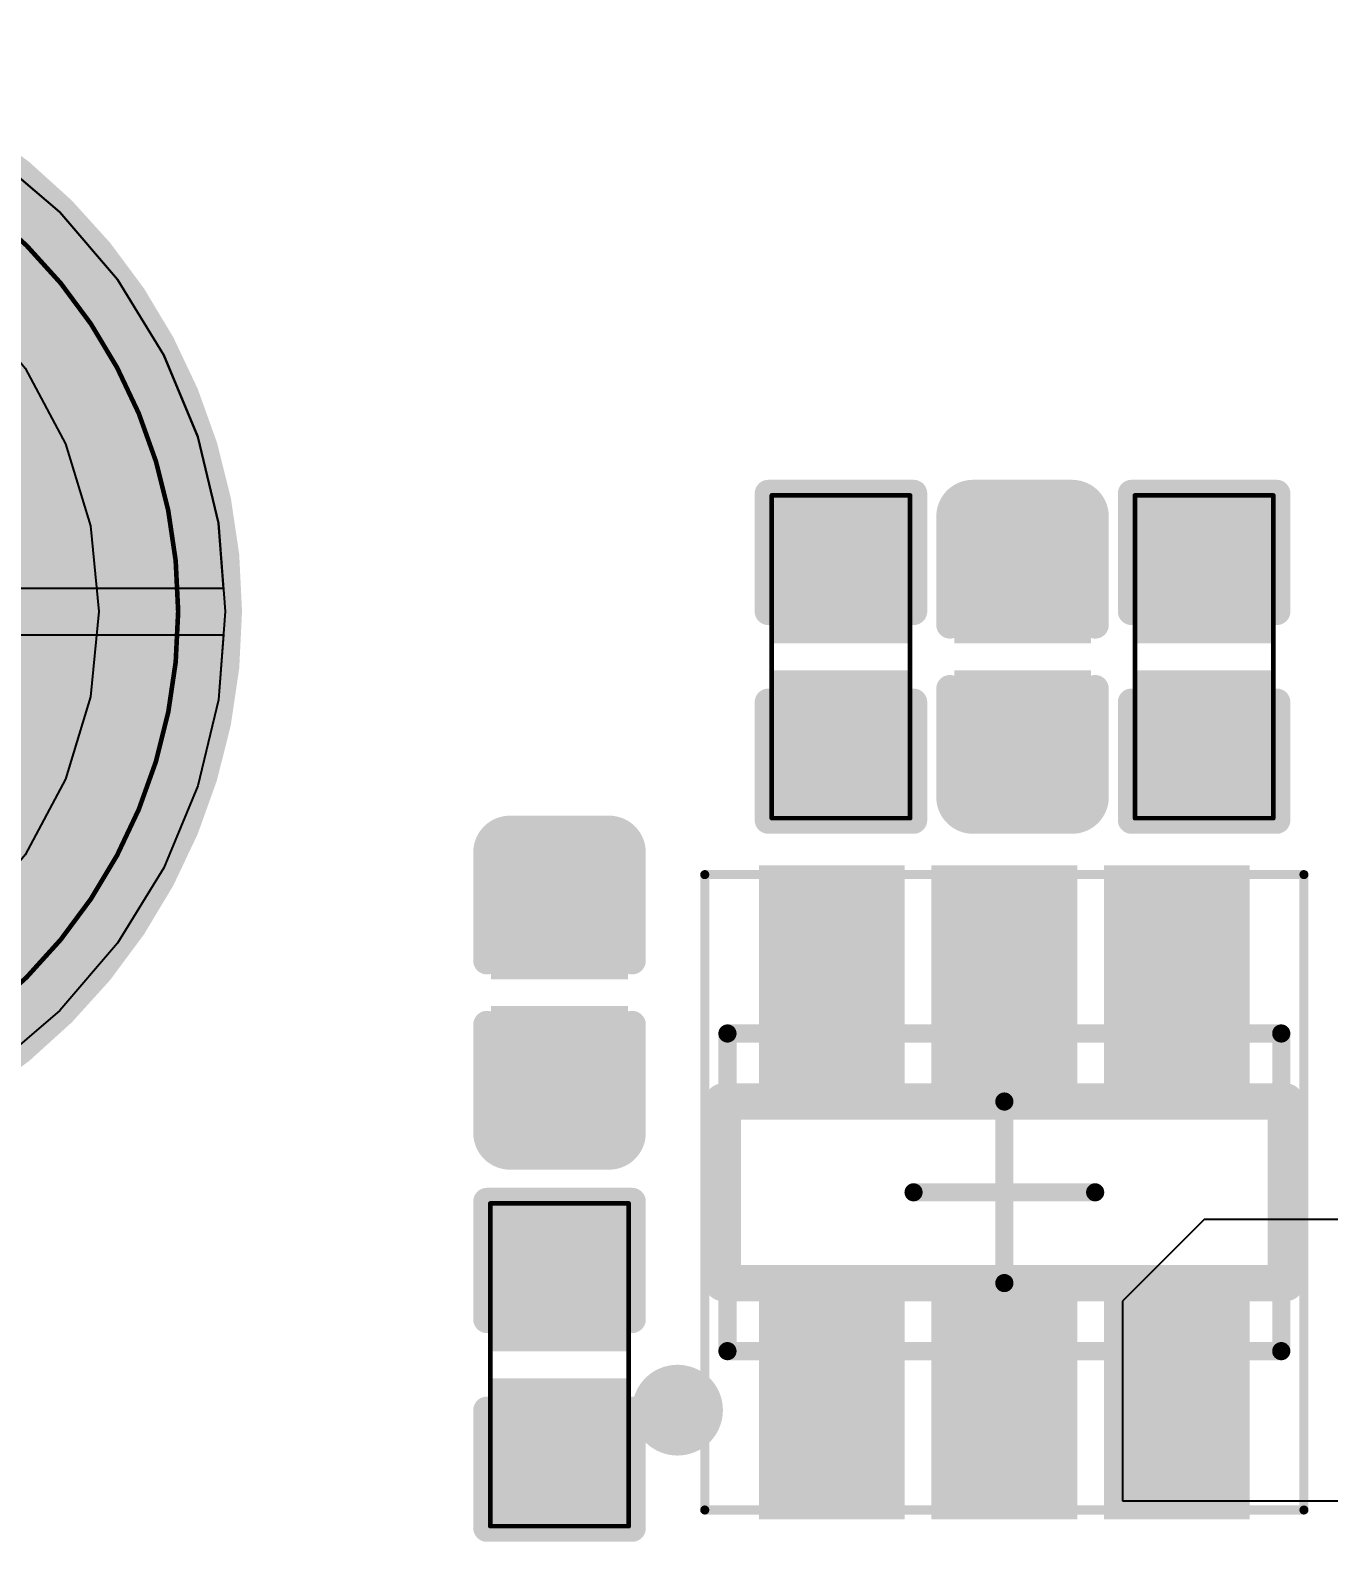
# Model space of a CAD drawing. Header units: millimetres. Extents: x 19.13 to 23.12, y 5.07 to 8.34.
# Drawn here: x 21.8253 to 22.1069, y 6.882 to 7.2098 of the extents above; entities that cross this region are included whole.
import ezdxf

# ---------------------------------------------------------------- set-up
doc = ezdxf.new("R2010")
doc.units = ezdxf.units.MM
doc.header["$MEASUREMENT"] = 0
for name, color, linetype in [('BottomLayer', 5, 'Continuous'), ('BottomSolder', 6, 'Continuous'), ('Mechanical13', 56, 'Continuous'), ('Mechanical15', 56, 'Continuous'), ('Mechanical16', 56, 'Continuous'), ('Mechanical32', 56, 'Continuous'), ('Mechanical5', 56, 'Continuous'), ('Mechanical6', 56, 'Continuous'), ('Mechanical8', 56, 'Continuous'), ('MidLayer1', 16, 'Continuous'), ('MidLayer2', 76, 'Continuous'), ('MidLayer3', 90, 'Continuous'), ('MidLayer4', 156, 'Continuous'), ('TopLayer', 1, 'Continuous'), ('TopOverlay', 2, 'Continuous'), ('TopPaste', 8, 'Continuous'), ('TopSolder', 216, 'Continuous')]:
    doc.layers.add(name, color=color, linetype=linetype)

# ---------------------------------------------------------------- blocks, each defined once
blk = doc.blocks.new('MEC_STANDOFF_PTH_620C380P_M3_BNM_14')
at = {"layer": 'BottomLayer', "const_width": 0.12205}
blk.add_lwpolyline([(-0.06102, 0, 1), (0.06102, 0, 1)], format="xyb", close=True, dxfattribs=at)
at = {"layer": 'BottomSolder', "const_width": 0.12605}
blk.add_lwpolyline([(-0.06302, 0, 1), (0.06302, 0, 1)], format="xyb", close=True, dxfattribs=at)
at = {"layer": 'Mechanical15'}
for points, const_width in [([(0.1122, 0, 1), (-0.1122, 0, 1)], 0.001), ([(-0.11245, 0, 1), (-0.11195, 0, 1)], 0.0005), ([(0.11195, 0, 1), (0.11245, 0, 1)], 0.0005)]:
    blk.add_lwpolyline(points, format="xyb", close=True, dxfattribs=dict(at, const_width=const_width))
at = {"layer": 'Mechanical5'}
for p, q in [((-0.01915, 0.12092), (0, 0.12242)), ((0, 0.12242), (0.01915, 0.12092)), ((-0.03783, 0.11643), (-0.01915, 0.12092)), ((0.01915, 0.12092), (0.03783, 0.11643)), ((-0.05558, 0.10908), (-0.03783, 0.11643)), ((0.03783, 0.11643), (0.05558, 0.10908)), ((-0.06104, 0.10573), (-0.05558, 0.10908)), ((0.05558, 0.10908), (0.07196, 0.09904)), ((-0.07196, 0.09904), (-0.06104, 0.10573)), ((-0.06104, 0.10573), (-0.06104, 0.10573)), ((-0.08657, 0.08657), (-0.07196, 0.09904)), ((0.07196, 0.09904), (0.08657, 0.08657)), ((-0.09904, 0.07196), (-0.08657, 0.08657)), ((0.08657, 0.08657), (0.09904, 0.07196)), ((-0.10908, 0.05558), (-0.09904, 0.07196)), ((0.09904, 0.07196), (0.10908, 0.05558)), ((-0.11643, 0.03783), (-0.10908, 0.05558)), ((0.10908, 0.05558), (0.11643, 0.03783)), ((-0.12092, 0.01915), (-0.11643, 0.03783)), ((0.11643, 0.03783), (0.12092, 0.01915)), ((-0.12242, 0), (-0.12092, 0.01915)), ((0.12092, 0.01915), (0.12242, 0)), ((-0.12092, -0.01915), (-0.12242, 0)), ((0.12242, 0), (0.12092, -0.01915)), ((0.12242, 0), (0.12242, 0)), ((-0.11643, -0.03783), (-0.12092, -0.01915)), ((0.12092, -0.01915), (0.11643, -0.03783)), ((-0.10908, -0.05558), (-0.11643, -0.03783)), ((0.11643, -0.03783), (0.10908, -0.05558)), ((-0.09904, -0.07196), (-0.10908, -0.05558)), ((0.10908, -0.05558), (0.09904, -0.07196)), ((-0.08657, -0.08657), (-0.09904, -0.07196)), ((0.09904, -0.07196), (0.08657, -0.08657)), ((-0.07196, -0.09904), (-0.08657, -0.08657)), ((0.08657, -0.08657), (0.07196, -0.09904)), ((-0.06104, -0.10573), (-0.07196, -0.09904)), ((0.07196, -0.09904), (0.05558, -0.10908)), ((-0.05558, -0.10908), (-0.06104, -0.10573)), ((-0.06104, -0.10573), (-0.06104, -0.10573)), ((-0.03783, -0.11643), (-0.05558, -0.10908)), ((0.05558, -0.10908), (0.03783, -0.11643)), ((-0.01915, -0.12092), (-0.03783, -0.11643)), ((0.03783, -0.11643), (0.01915, -0.12092)), ((0, -0.12242), (-0.01915, -0.12092)), ((0.01915, -0.12092), (0, -0.12242))]:
    blk.add_line(p, q, dxfattribs=at)
at = {"layer": 'Mechanical6'}
for p, q in [((-0.03636, 0.08779), (-0.01854, 0.0932)), ((-0.01854, 0.0932), (0, 0.09502)), ((0, 0.09502), (0.01854, 0.0932)), ((0.01854, 0.0932), (0.03636, 0.08779)), ((-0.04731, 0.08194), (-0.03636, 0.08779)), ((0.03636, 0.08779), (0.05279, 0.07901)), ((-0.06719, 0.06719), (-0.05279, 0.07901)), ((-0.05279, 0.07901), (-0.04731, 0.08194)), ((-0.04731, 0.08194), (-0.04731, 0.08194)), ((0.05279, 0.07901), (0.06719, 0.06719)), ((-0.07901, 0.05279), (-0.06719, 0.06719)), ((0.06719, 0.06719), (0.07901, 0.05279)), ((-0.08779, 0.03636), (-0.07901, 0.05279)), ((0.07901, 0.05279), (0.08779, 0.03636)), ((-0.0932, 0.01854), (-0.08779, 0.03636)), ((0.08779, 0.03636), (0.0932, 0.01854)), ((-0.09502, 0), (-0.0932, 0.01854)), ((0.0932, 0.01854), (0.09502, 0)), ((-0.0932, -0.01854), (-0.09502, 0)), ((0.09502, 0), (0.0932, -0.01854)), ((0.09502, 0), (0.09502, 0)), ((-0.08779, -0.03636), (-0.0932, -0.01854)), ((0.0932, -0.01854), (0.08779, -0.03636)), ((-0.07901, -0.05279), (-0.08779, -0.03636)), ((0.08779, -0.03636), (0.07901, -0.05279)), ((-0.06719, -0.06719), (-0.07901, -0.05279)), ((0.07901, -0.05279), (0.06719, -0.06719)), ((-0.05279, -0.07901), (-0.06719, -0.06719)), ((0.06719, -0.06719), (0.05279, -0.07901)), ((-0.04731, -0.08194), (-0.05279, -0.07901)), ((-0.03636, -0.08779), (-0.04731, -0.08194)), ((-0.04731, -0.08194), (-0.04731, -0.08194)), ((0.05279, -0.07901), (0.03636, -0.08779)), ((-0.01854, -0.0932), (-0.03636, -0.08779)), ((0.03636, -0.08779), (0.01854, -0.0932)), ((0, -0.09502), (-0.01854, -0.0932)), ((0.01854, -0.0932), (0, -0.09502))]:
    blk.add_line(p, q, dxfattribs=at)
at = {"layer": 'Mechanical8'}
for p, q in [((-0.03636, 0.08779), (-0.01854, 0.0932)), ((-0.01854, 0.0932), (0, 0.09502)), ((0, 0.09502), (0.01854, 0.0932)), ((0.01854, 0.0932), (0.03636, 0.08779)), ((-0.04731, 0.08194), (-0.03636, 0.08779)), ((0.03636, 0.08779), (0.05279, 0.07901)), ((-0.06719, 0.06719), (-0.05279, 0.07901)), ((-0.05279, 0.07901), (-0.04731, 0.08194)), ((-0.04731, 0.08194), (-0.04731, 0.08194)), ((0.05279, 0.07901), (0.06719, 0.06719)), ((-0.07901, 0.05279), (-0.06719, 0.06719)), ((0.06719, 0.06719), (0.07901, 0.05279)), ((-0.08779, 0.03636), (-0.07901, 0.05279)), ((0.07901, 0.05279), (0.08779, 0.03636)), ((-0.0932, 0.01854), (-0.08779, 0.03636)), ((0.08779, 0.03636), (0.0932, 0.01854)), ((-0.09502, 0), (-0.0932, 0.01854)), ((0.0932, 0.01854), (0.09502, 0)), ((-0.0932, -0.01854), (-0.09502, 0)), ((0.09502, 0), (0.0932, -0.01854)), ((0.09502, 0), (0.09502, 0)), ((-0.08779, -0.03636), (-0.0932, -0.01854)), ((0.0932, -0.01854), (0.08779, -0.03636)), ((-0.07901, -0.05279), (-0.08779, -0.03636)), ((0.08779, -0.03636), (0.07901, -0.05279)), ((-0.06719, -0.06719), (-0.07901, -0.05279)), ((0.07901, -0.05279), (0.06719, -0.06719)), ((-0.05279, -0.07901), (-0.06719, -0.06719)), ((0.06719, -0.06719), (0.05279, -0.07901)), ((-0.04731, -0.08194), (-0.05279, -0.07901)), ((-0.03636, -0.08779), (-0.04731, -0.08194)), ((-0.04731, -0.08194), (-0.04731, -0.08194)), ((0.05279, -0.07901), (0.03636, -0.08779)), ((-0.01854, -0.0932), (-0.03636, -0.08779)), ((0.03636, -0.08779), (0.01854, -0.0932)), ((0, -0.09502), (-0.01854, -0.0932)), ((0.01854, -0.0932), (0, -0.09502))]:
    blk.add_line(p, q, dxfattribs=at)
at = {"layer": 'MidLayer1', "const_width": 0.09449}
blk.add_lwpolyline([(-0.04724, 0, 1), (0.04724, 0, 1)], format="xyb", close=True, dxfattribs=at)
at = {"layer": 'MidLayer2', "const_width": 0.09449}
blk.add_lwpolyline([(-0.04724, 0, 1), (0.04724, 0, 1)], format="xyb", close=True, dxfattribs=at)
at = {"layer": 'MidLayer3', "const_width": 0.09449}
blk.add_lwpolyline([(-0.04724, 0, 1), (0.04724, 0, 1)], format="xyb", close=True, dxfattribs=at)
at = {"layer": 'MidLayer4', "const_width": 0.09449}
blk.add_lwpolyline([(-0.04724, 0, 1), (0.04724, 0, 1)], format="xyb", close=True, dxfattribs=at)
at = {"layer": 'TopLayer', "const_width": 0.09449}
blk.add_lwpolyline([(-0.04724, 0, 1), (0.04724, 0, 1)], format="xyb", close=True, dxfattribs=at)
at = {"layer": 'TopPaste'}
for p, q in [((-0.01915, 0.12092), (-0.00504, 0.12203)), ((-0.00504, 0.12203), (-0.00504, 0.12193)), ((-0.00504, 0.12193), (-0.00504, 0.07467)), ((0.00504, 0.12203), (0.00504, 0.12193)), ((0.01915, 0.12092), (0.00504, 0.12203)), ((0.00504, 0.12193), (0.00504, 0.07467)), ((-0.03783, 0.11643), (-0.01915, 0.12092)), ((0.03783, 0.11643), (0.01915, 0.12092)), ((-0.05558, 0.10908), (-0.03783, 0.11643)), ((0.05558, 0.10908), (0.03783, 0.11643)), ((-0.07196, 0.09904), (-0.05558, 0.10908)), ((0.07196, 0.09904), (0.05558, 0.10908)), ((-0.08657, 0.08657), (-0.07196, 0.09904)), ((0.08657, 0.08657), (0.07196, 0.09904)), ((-0.09904, 0.07196), (-0.08657, 0.08657)), ((0.09904, 0.07196), (0.08657, 0.08657)), ((-0.01466, 0.07372), (-0.02876, 0.06944)), ((-0.00504, 0.07467), (-0.01466, 0.07372)), ((0.00504, 0.07467), (0.01466, 0.07372)), ((0.01466, 0.07372), (0.02876, 0.06944)), ((-0.10908, 0.05558), (-0.09904, 0.07196)), ((-0.02876, 0.06944), (-0.04176, 0.0625)), ((0.02876, 0.06944), (0.04176, 0.0625)), ((0.10908, 0.05558), (0.09904, 0.07196)), ((-0.04176, 0.0625), (-0.05315, 0.05315)), ((0.04176, 0.0625), (0.05315, 0.05315)), ((-0.11643, 0.03783), (-0.10908, 0.05558)), ((-0.05315, 0.05315), (-0.0625, 0.04176)), ((0.05315, 0.05315), (0.0625, 0.04176)), ((0.11643, 0.03783), (0.10908, 0.05558)), ((-0.0625, 0.04176), (-0.06944, 0.02876)), ((0.0625, 0.04176), (0.06944, 0.02876)), ((-0.12092, 0.01915), (-0.11643, 0.03783)), ((0.12092, 0.01915), (0.11643, 0.03783)), ((-0.06944, 0.02876), (-0.07372, 0.01466)), ((0.06944, 0.02876), (0.07372, 0.01466)), ((-0.12203, 0.00504), (-0.12092, 0.01915)), ((0.12203, 0.00504), (0.12092, 0.01915)), ((-0.07372, 0.01466), (-0.07467, 0.00504)), ((0.07372, 0.01466), (0.07467, 0.00504)), ((-0.07465, 0.00504), (-0.12203, 0.00504)), ((-0.07467, 0.00504), (-0.07465, 0.00504)), ((0.07467, 0.00504), (0.07465, 0.00504)), ((0.07465, 0.00504), (0.12203, 0.00504)), ((-0.12203, -0.00504), (-0.12193, -0.00504)), ((-0.12092, -0.01915), (-0.12203, -0.00504)), ((-0.12193, -0.00504), (-0.07467, -0.00504)), ((-0.07467, -0.00504), (-0.07372, -0.01466)), ((0.07372, -0.01466), (0.07467, -0.00504)), ((0.07467, -0.00504), (0.07465, -0.00504)), ((0.07465, -0.00504), (0.12203, -0.00504)), ((0.12203, -0.00504), (0.12092, -0.01915)), ((-0.07372, -0.01466), (-0.06944, -0.02876)), ((0.06944, -0.02876), (0.07372, -0.01466)), ((-0.11643, -0.03783), (-0.12092, -0.01915)), ((0.12092, -0.01915), (0.11643, -0.03783)), ((-0.06944, -0.02876), (-0.0625, -0.04176)), ((0.0625, -0.04176), (0.06944, -0.02876)), ((-0.10908, -0.05558), (-0.11643, -0.03783)), ((0.11643, -0.03783), (0.10908, -0.05558)), ((-0.0625, -0.04176), (-0.05315, -0.05315)), ((0.05315, -0.05315), (0.0625, -0.04176)), ((-0.09904, -0.07196), (-0.10908, -0.05558)), ((-0.05315, -0.05315), (-0.04176, -0.0625)), ((0.04176, -0.0625), (0.05315, -0.05315)), ((0.10908, -0.05558), (0.09904, -0.07196)), ((-0.04176, -0.0625), (-0.02876, -0.06944)), ((0.02876, -0.06944), (0.04176, -0.0625)), ((-0.08657, -0.08657), (-0.09904, -0.07196)), ((-0.02876, -0.06944), (-0.01466, -0.07372)), ((0.01466, -0.07372), (0.02876, -0.06944)), ((0.09904, -0.07196), (0.08657, -0.08657)), ((-0.01466, -0.07372), (-0.00504, -0.07467)), ((-0.00504, -0.07467), (-0.00504, -0.07465)), ((-0.00504, -0.07465), (-0.00504, -0.12203)), ((0.00504, -0.07467), (0.01466, -0.07372)), ((0.00504, -0.12193), (0.00504, -0.07467)), ((-0.07196, -0.09904), (-0.08657, -0.08657)), ((0.08657, -0.08657), (0.07196, -0.09904)), ((-0.05558, -0.10908), (-0.07196, -0.09904)), ((0.07196, -0.09904), (0.05558, -0.10908)), ((-0.03783, -0.11643), (-0.05558, -0.10908)), ((0.05558, -0.10908), (0.03783, -0.11643)), ((-0.01915, -0.12092), (-0.03783, -0.11643)), ((0.03783, -0.11643), (0.01915, -0.12092)), ((-0.00504, -0.12203), (-0.01915, -0.12092)), ((0.01915, -0.12092), (0.00504, -0.12203)), ((0.00504, -0.12203), (0.00504, -0.12193))]:
    blk.add_line(p, q, dxfattribs=at)
at = {"layer": 'TopSolder', "const_width": 0.09849}
blk.add_lwpolyline([(-0.04924, 0, 1), (0.04924, 0, 1)], format="xyb", close=True, dxfattribs=at)
at = {"layer": 'Mechanical32'}
blk.add_text('1', height=0.03937, rotation=360, dxfattribs=at).set_placement((-0.01575, 0))
blk = doc.blocks.new('SOT_23_6_43')
at = {"layer": 'Mechanical13', "const_width": 0.00394}
for points in [[(0.03445, 0.06004), (-0.03445, 0.06004)], [(-0.03445, -0.06004), (-0.03445, 0.06004)], [(0.03445, -0.06004), (0.03445, 0.06004)], [(0.03445, -0.06004), (-0.03445, -0.06004)]]:
    blk.add_lwpolyline(points, dxfattribs=at)
at = {"layer": 'Mechanical13', "const_width": 0.00197}
for points in [[(-0.03543, 0.06004, 1), (-0.03346, 0.06004, 1)], [(-0.03543, 0.06004, 1), (-0.03346, 0.06004, 1)], [(0.03346, 0.06004, 1), (0.03543, 0.06004, 1)], [(0.03346, 0.06004, 1), (0.03543, 0.06004, 1)], [(-0.03543, -0.06004, 1), (-0.03346, -0.06004, 1)], [(-0.03543, -0.06004, 1), (-0.03346, -0.06004, 1)], [(0.03346, -0.06004, 1), (0.03543, -0.06004, 1)], [(0.03346, -0.06004, 1), (0.03543, -0.06004, 1)]]:
    blk.add_lwpolyline(points, format="xyb", close=True, dxfattribs=at)
at = {"layer": 'Mechanical15'}
for points, const_width in [([(0.0689, 0.06496), (-0.0689, 0.06496)], 0.00197), ([(-0.0689, -0.06496), (-0.0689, 0.06496)], 0.00197), ([(0.0689, -0.06496), (0.0689, 0.06496)], 0.00197), ([(0, -0.01969), (0, 0.01969)], 0.00394), ([(0.01969, 0), (-0.01969, 0)], 0.00394), ([(0.0689, -0.06496), (-0.0689, -0.06496)], 0.00197)]:
    blk.add_lwpolyline(points, dxfattribs=dict(at, const_width=const_width))
for points, const_width in [([(-0.06939, 0.06496, 1), (-0.06841, 0.06496, 1)], 0.000984), ([(-0.06939, 0.06496, 1), (-0.06841, 0.06496, 1)], 0.000984), ([(0.06841, 0.06496, 1), (0.06939, 0.06496, 1)], 0.000984), ([(0.06841, 0.06496, 1), (0.06939, 0.06496, 1)], 0.000984), ([(-0.00098, 0.01969, 1), (0.00098, 0.01969, 1)], 0.00197), ([(-0.02067, 0, 1), (-0.0187, 0, 1)], 0.00197), ([(0.0187, 0, 1), (0.02067, 0, 1)], 0.00197), ([(-0.00098, -0.01969, 1), (0.00098, -0.01969, 1)], 0.00197), ([(-0.06939, -0.06496, 1), (-0.06841, -0.06496, 1)], 0.000984), ([(-0.06939, -0.06496, 1), (-0.06841, -0.06496, 1)], 0.000984), ([(0.06841, -0.06496, 1), (0.06939, -0.06496, 1)], 0.000984), ([(0.06841, -0.06496, 1), (0.06939, -0.06496, 1)], 0.000984)]:
    blk.add_lwpolyline(points, format="xyb", close=True, dxfattribs=dict(at, const_width=const_width))
at = {"layer": 'TopLayer'}
for points in [[(-0.02756, 0.02559), (-0.02756, 0.04921), (-0.06693, 0.02559), (-0.06693, 0.04921)], [(0.06693, 0.02559), (0.06693, 0.04921), (0.02756, 0.02559), (0.02756, 0.04921)], [(-0.02756, -0.01181), (-0.02756, 0.01181), (-0.06693, -0.01181), (-0.06693, 0.01181)], [(0.06693, -0.01181), (0.06693, 0.01181), (0.02756, -0.01181), (0.02756, 0.01181)], [(-0.02756, -0.04921), (-0.02756, -0.02559), (-0.06693, -0.04921), (-0.06693, -0.02559)], [(0.06693, -0.04921), (0.06693, -0.02559), (0.02756, -0.04921), (0.02756, -0.02559)]]:
    blk.add_solid(points, dxfattribs=at)
at = {"layer": 'TopOverlay'}
for points, const_width in [([(-0.04232, 0.07087, 1), (-0.05217, 0.07087, 1)], 0.00984), ([(-0.05463, 0.07087, 1), (-0.0497, 0.07087, 1)], 0.00492), ([(-0.04478, 0.07087, 1), (-0.03986, 0.07087, 1)], 0.00492), ([(-0.02165, 0.06102, 1), (-0.01772, 0.06102, 1)], 0.00394), ([(-0.02165, 0.06102, 1), (-0.01772, 0.06102, 1)], 0.00394), ([(0.01772, 0.06102, 1), (0.02165, 0.06102, 1)], 0.00394), ([(0.01772, 0.06102, 1), (0.02165, 0.06102, 1)], 0.00394), ([(-0.02165, -0.06102, 1), (-0.01772, -0.06102, 1)], 0.00394), ([(-0.02165, -0.06102, 1), (-0.01772, -0.06102, 1)], 0.00394), ([(0.01772, -0.06102, 1), (0.02165, -0.06102, 1)], 0.00394), ([(0.01772, -0.06102, 1), (0.02165, -0.06102, 1)], 0.00394)]:
    blk.add_lwpolyline(points, format="xyb", close=True, dxfattribs=dict(at, const_width=const_width))
at = {"layer": 'TopOverlay', "const_width": 0.00787}
for points in [[(-0.01969, -0.06102), (-0.01969, 0.06102)], [(0.01969, 0.06102), (-0.01969, 0.06102)], [(0.01969, -0.06102), (0.01969, 0.06102)], [(0.01969, -0.06102), (-0.01969, -0.06102)]]:
    blk.add_lwpolyline(points, dxfattribs=at)
at = {"layer": 'TopPaste'}
for points in [[(-0.02756, 0.02559), (-0.02756, 0.04921), (-0.06693, 0.02559), (-0.06693, 0.04921)], [(0.06693, 0.02559), (0.06693, 0.04921), (0.02756, 0.02559), (0.02756, 0.04921)], [(-0.02756, -0.01181), (-0.02756, 0.01181), (-0.06693, -0.01181), (-0.06693, 0.01181)], [(0.06693, -0.01181), (0.06693, 0.01181), (0.02756, -0.01181), (0.02756, 0.01181)], [(-0.02756, -0.04921), (-0.02756, -0.02559), (-0.06693, -0.04921), (-0.06693, -0.02559)], [(0.06693, -0.04921), (0.06693, -0.02559), (0.02756, -0.04921), (0.02756, -0.02559)]]:
    blk.add_solid(points, dxfattribs=at)
at = {"layer": 'TopSolder'}
for points in [[(-0.02356, 0.02159), (-0.02356, 0.05321), (-0.07093, 0.02159), (-0.07093, 0.05321)], [(0.07093, 0.02159), (0.07093, 0.05321), (0.02356, 0.02159), (0.02356, 0.05321)], [(-0.02356, -0.01581), (-0.02356, 0.01581), (-0.07093, -0.01581), (-0.07093, 0.01581)], [(0.07093, -0.01581), (0.07093, 0.01581), (0.02356, -0.01581), (0.02356, 0.01581)], [(-0.02356, -0.05321), (-0.02356, -0.02159), (-0.07093, -0.05321), (-0.07093, -0.02159)], [(0.07093, -0.05321), (0.07093, -0.02159), (0.02356, -0.05321), (0.02356, -0.02159)]]:
    blk.add_solid(points, dxfattribs=at)
blk = doc.blocks.new('R0402_45')
at = {"layer": 'Mechanical16'}
for points, const_width in [([(-0.00984, 0.01575), (-0.03543, 0.01575)], 0.00591), ([(-0.03543, -0.01575), (-0.03543, 0.01575)], 0.00591), ([(0.03543, 0.01575), (0.00984, 0.01575)], 0.00591), ([(0.03543, -0.01575), (0.03543, 0.01575)], 0.00591), ([(0.035, 0.015), (-0.035, 0.015)], 0.001), ([(-0.035, -0.015), (-0.035, 0.015)], 0.001), ([(0.035, -0.015), (0.035, 0.015)], 0.001), ([(-0.00984, -0.01575), (-0.03543, -0.01575)], 0.00591), ([(0.03543, -0.01575), (0.00984, -0.01575)], 0.00591), ([(0.035, -0.015), (-0.035, -0.015)], 0.001)]:
    blk.add_lwpolyline(points, dxfattribs=dict(at, const_width=const_width))
for points, const_width in [([(-0.03691, 0.01575, 1), (-0.03395, 0.01575, 1)], 0.00295), ([(-0.03691, 0.01575, 1), (-0.03395, 0.01575, 1)], 0.00295), ([(-0.01132, 0.01575, 1), (-0.00836, 0.01575, 1)], 0.00295), ([(0.00836, 0.01575, 1), (0.01132, 0.01575, 1)], 0.00295), ([(0.03395, 0.01575, 1), (0.03691, 0.01575, 1)], 0.00295), ([(0.03395, 0.01575, 1), (0.03691, 0.01575, 1)], 0.00295), ([(-0.03525, 0.015, 1), (-0.03475, 0.015, 1)], 0.0005), ([(-0.03525, 0.015, 1), (-0.03475, 0.015, 1)], 0.0005), ([(0.03475, 0.015, 1), (0.03525, 0.015, 1)], 0.0005), ([(0.03475, 0.015, 1), (0.03525, 0.015, 1)], 0.0005), ([(-0.03691, -0.01575, 1), (-0.03395, -0.01575, 1)], 0.00295), ([(-0.03691, -0.01575, 1), (-0.03395, -0.01575, 1)], 0.00295), ([(-0.01132, -0.01575, 1), (-0.00836, -0.01575, 1)], 0.00295), ([(0.00836, -0.01575, 1), (0.01132, -0.01575, 1)], 0.00295), ([(0.03395, -0.01575, 1), (0.03691, -0.01575, 1)], 0.00295), ([(0.03395, -0.01575, 1), (0.03691, -0.01575, 1)], 0.00295), ([(-0.03525, -0.015, 1), (-0.03475, -0.015, 1)], 0.0005), ([(-0.03525, -0.015, 1), (-0.03475, -0.015, 1)], 0.0005), ([(0.03475, -0.015, 1), (0.03525, -0.015, 1)], 0.0005), ([(0.03475, -0.015, 1), (0.03525, -0.015, 1)], 0.0005)]:
    blk.add_lwpolyline(points, format="xyb", close=True, dxfattribs=dict(at, const_width=const_width))
at = {"layer": 'TopLayer'}
for points in [[(-0.0069, 0.01082), (-0.02855, 0.01082), (-0.0069, -0.01082), (-0.02855, -0.01082)], [(0.02855, 0.01082), (0.0069, 0.01082), (0.02855, -0.01082), (0.0069, -0.01082)]]:
    blk.add_solid(points, dxfattribs=at)
at = {"layer": 'TopOverlay', "const_width": 0.00591}
for points in [[(-0.03543, -0.01575), (-0.03543, 0.01575)], [(-0.00984, 0.01575), (-0.03543, 0.01575)], [(0.03543, 0.01575), (0.00984, 0.01575)], [(0.03543, -0.01575), (0.03543, 0.01575)], [(-0.00984, -0.01575), (-0.03543, -0.01575)], [(0.03543, -0.01575), (0.00984, -0.01575)]]:
    blk.add_lwpolyline(points, dxfattribs=at)
at = {"layer": 'TopOverlay', "const_width": 0.00295}
for points in [[(-0.03691, 0.01575, 1), (-0.03395, 0.01575, 1)], [(-0.03691, 0.01575, 1), (-0.03395, 0.01575, 1)], [(-0.01132, 0.01575, 1), (-0.00836, 0.01575, 1)], [(0.00836, 0.01575, 1), (0.01132, 0.01575, 1)], [(0.03395, 0.01575, 1), (0.03691, 0.01575, 1)], [(0.03395, 0.01575, 1), (0.03691, 0.01575, 1)], [(-0.03691, -0.01575, 1), (-0.03395, -0.01575, 1)], [(-0.03691, -0.01575, 1), (-0.03395, -0.01575, 1)], [(-0.01132, -0.01575, 1), (-0.00836, -0.01575, 1)], [(0.00836, -0.01575, 1), (0.01132, -0.01575, 1)], [(0.03395, -0.01575, 1), (0.03691, -0.01575, 1)], [(0.03395, -0.01575, 1), (0.03691, -0.01575, 1)]]:
    blk.add_lwpolyline(points, format="xyb", close=True, dxfattribs=at)
at = {"layer": 'TopPaste'}
for points in [[(-0.0069, 0.01082), (-0.02855, 0.01082), (-0.0069, -0.01082), (-0.02855, -0.01082)], [(0.02855, 0.01082), (0.0069, 0.01082), (0.02855, -0.01082), (0.0069, -0.01082)]]:
    blk.add_solid(points, dxfattribs=at)
at = {"layer": 'TopSolder'}
for points in [[(-0.0029, 0.01482), (-0.03254, 0.01482), (-0.0029, -0.01482), (-0.03254, -0.01482)], [(0.03254, 0.01482), (0.0029, 0.01482), (0.03254, -0.01482), (0.0029, -0.01482)]]:
    blk.add_solid(points, dxfattribs=at)
blk = doc.blocks.new('R0402_47')
at = {"layer": 'Mechanical16'}
for points, const_width in [([(-0.03543, 0.01575), (-0.00984, 0.01575)], 0.00591), ([(-0.03543, 0.01575), (-0.03543, -0.01575)], 0.00591), ([(0.00984, 0.01575), (0.03543, 0.01575)], 0.00591), ([(0.03543, 0.01575), (0.03543, -0.01575)], 0.00591), ([(-0.035, 0.015), (0.035, 0.015)], 0.001), ([(-0.035, 0.015), (-0.035, -0.015)], 0.001), ([(0.035, 0.015), (0.035, -0.015)], 0.001), ([(-0.03543, -0.01575), (-0.00984, -0.01575)], 0.00591), ([(0.00984, -0.01575), (0.03543, -0.01575)], 0.00591), ([(-0.035, -0.015), (0.035, -0.015)], 0.001)]:
    blk.add_lwpolyline(points, dxfattribs=dict(at, const_width=const_width))
for points, const_width in [([(-0.03691, 0.01575, 1), (-0.03395, 0.01575, 1)], 0.00295), ([(-0.03691, 0.01575, 1), (-0.03395, 0.01575, 1)], 0.00295), ([(-0.01132, 0.01575, 1), (-0.00836, 0.01575, 1)], 0.00295), ([(0.00836, 0.01575, 1), (0.01132, 0.01575, 1)], 0.00295), ([(0.03395, 0.01575, 1), (0.03691, 0.01575, 1)], 0.00295), ([(0.03395, 0.01575, 1), (0.03691, 0.01575, 1)], 0.00295), ([(-0.03525, 0.015, 1), (-0.03475, 0.015, 1)], 0.0005), ([(-0.03525, 0.015, 1), (-0.03475, 0.015, 1)], 0.0005), ([(0.03475, 0.015, 1), (0.03525, 0.015, 1)], 0.0005), ([(0.03475, 0.015, 1), (0.03525, 0.015, 1)], 0.0005), ([(-0.03691, -0.01575, 1), (-0.03395, -0.01575, 1)], 0.00295), ([(-0.03691, -0.01575, 1), (-0.03395, -0.01575, 1)], 0.00295), ([(-0.01132, -0.01575, 1), (-0.00836, -0.01575, 1)], 0.00295), ([(0.00836, -0.01575, 1), (0.01132, -0.01575, 1)], 0.00295), ([(0.03395, -0.01575, 1), (0.03691, -0.01575, 1)], 0.00295), ([(0.03395, -0.01575, 1), (0.03691, -0.01575, 1)], 0.00295), ([(-0.03525, -0.015, 1), (-0.03475, -0.015, 1)], 0.0005), ([(-0.03525, -0.015, 1), (-0.03475, -0.015, 1)], 0.0005), ([(0.03475, -0.015, 1), (0.03525, -0.015, 1)], 0.0005), ([(0.03475, -0.015, 1), (0.03525, -0.015, 1)], 0.0005)]:
    blk.add_lwpolyline(points, format="xyb", close=True, dxfattribs=dict(at, const_width=const_width))
at = {"layer": 'TopLayer'}
for points in [[(-0.0069, 0.01082), (-0.02855, 0.01082), (-0.0069, -0.01082), (-0.02855, -0.01082)], [(0.02855, 0.01082), (0.0069, 0.01082), (0.02855, -0.01082), (0.0069, -0.01082)]]:
    blk.add_solid(points, dxfattribs=at)
at = {"layer": 'TopOverlay', "const_width": 0.00591}
for points in [[(-0.03543, 0.01575), (-0.03543, -0.01575)], [(-0.03543, 0.01575), (-0.00984, 0.01575)], [(0.00984, 0.01575), (0.03543, 0.01575)], [(0.03543, 0.01575), (0.03543, -0.01575)], [(-0.03543, -0.01575), (-0.00984, -0.01575)], [(0.00984, -0.01575), (0.03543, -0.01575)]]:
    blk.add_lwpolyline(points, dxfattribs=at)
at = {"layer": 'TopOverlay', "const_width": 0.00295}
for points in [[(-0.03691, 0.01575, 1), (-0.03395, 0.01575, 1)], [(-0.03691, 0.01575, 1), (-0.03395, 0.01575, 1)], [(-0.01132, 0.01575, 1), (-0.00836, 0.01575, 1)], [(0.00836, 0.01575, 1), (0.01132, 0.01575, 1)], [(0.03395, 0.01575, 1), (0.03691, 0.01575, 1)], [(0.03395, 0.01575, 1), (0.03691, 0.01575, 1)], [(-0.03691, -0.01575, 1), (-0.03395, -0.01575, 1)], [(-0.03691, -0.01575, 1), (-0.03395, -0.01575, 1)], [(-0.01132, -0.01575, 1), (-0.00836, -0.01575, 1)], [(0.00836, -0.01575, 1), (0.01132, -0.01575, 1)], [(0.03395, -0.01575, 1), (0.03691, -0.01575, 1)], [(0.03395, -0.01575, 1), (0.03691, -0.01575, 1)]]:
    blk.add_lwpolyline(points, format="xyb", close=True, dxfattribs=at)
at = {"layer": 'TopPaste'}
for points in [[(-0.0069, 0.01082), (-0.02855, 0.01082), (-0.0069, -0.01082), (-0.02855, -0.01082)], [(0.02855, 0.01082), (0.0069, 0.01082), (0.02855, -0.01082), (0.0069, -0.01082)]]:
    blk.add_solid(points, dxfattribs=at)
at = {"layer": 'TopSolder'}
for points in [[(-0.0029, 0.01482), (-0.03254, 0.01482), (-0.0029, -0.01482), (-0.03254, -0.01482)], [(0.03254, 0.01482), (0.0029, 0.01482), (0.03254, -0.01482), (0.0029, -0.01482)]]:
    blk.add_solid(points, dxfattribs=at)
blk = doc.blocks.new('R0402_48')
at = {"layer": 'Mechanical16'}
for points, const_width in [([(-0.00984, 0.01575), (-0.03543, 0.01575)], 0.00591), ([(-0.03543, -0.01575), (-0.03543, 0.01575)], 0.00591), ([(0.03543, 0.01575), (0.00984, 0.01575)], 0.00591), ([(0.03543, -0.01575), (0.03543, 0.01575)], 0.00591), ([(0.035, 0.015), (-0.035, 0.015)], 0.001), ([(-0.035, -0.015), (-0.035, 0.015)], 0.001), ([(0.035, -0.015), (0.035, 0.015)], 0.001), ([(-0.00984, -0.01575), (-0.03543, -0.01575)], 0.00591), ([(0.03543, -0.01575), (0.00984, -0.01575)], 0.00591), ([(0.035, -0.015), (-0.035, -0.015)], 0.001)]:
    blk.add_lwpolyline(points, dxfattribs=dict(at, const_width=const_width))
for points, const_width in [([(-0.03691, 0.01575, 1), (-0.03395, 0.01575, 1)], 0.00295), ([(-0.03691, 0.01575, 1), (-0.03395, 0.01575, 1)], 0.00295), ([(-0.01132, 0.01575, 1), (-0.00836, 0.01575, 1)], 0.00295), ([(0.00836, 0.01575, 1), (0.01132, 0.01575, 1)], 0.00295), ([(0.03395, 0.01575, 1), (0.03691, 0.01575, 1)], 0.00295), ([(0.03395, 0.01575, 1), (0.03691, 0.01575, 1)], 0.00295), ([(-0.03525, 0.015, 1), (-0.03475, 0.015, 1)], 0.0005), ([(-0.03525, 0.015, 1), (-0.03475, 0.015, 1)], 0.0005), ([(0.03475, 0.015, 1), (0.03525, 0.015, 1)], 0.0005), ([(0.03475, 0.015, 1), (0.03525, 0.015, 1)], 0.0005), ([(-0.03691, -0.01575, 1), (-0.03395, -0.01575, 1)], 0.00295), ([(-0.03691, -0.01575, 1), (-0.03395, -0.01575, 1)], 0.00295), ([(-0.01132, -0.01575, 1), (-0.00836, -0.01575, 1)], 0.00295), ([(0.00836, -0.01575, 1), (0.01132, -0.01575, 1)], 0.00295), ([(0.03395, -0.01575, 1), (0.03691, -0.01575, 1)], 0.00295), ([(0.03395, -0.01575, 1), (0.03691, -0.01575, 1)], 0.00295), ([(-0.03525, -0.015, 1), (-0.03475, -0.015, 1)], 0.0005), ([(-0.03525, -0.015, 1), (-0.03475, -0.015, 1)], 0.0005), ([(0.03475, -0.015, 1), (0.03525, -0.015, 1)], 0.0005), ([(0.03475, -0.015, 1), (0.03525, -0.015, 1)], 0.0005)]:
    blk.add_lwpolyline(points, format="xyb", close=True, dxfattribs=dict(at, const_width=const_width))
at = {"layer": 'TopLayer'}
for points in [[(-0.0069, 0.01082), (-0.02855, 0.01082), (-0.0069, -0.01082), (-0.02855, -0.01082)], [(0.02855, 0.01082), (0.0069, 0.01082), (0.02855, -0.01082), (0.0069, -0.01082)]]:
    blk.add_solid(points, dxfattribs=at)
at = {"layer": 'TopOverlay', "const_width": 0.00591}
for points in [[(-0.03543, -0.01575), (-0.03543, 0.01575)], [(-0.00984, 0.01575), (-0.03543, 0.01575)], [(0.03543, 0.01575), (0.00984, 0.01575)], [(0.03543, -0.01575), (0.03543, 0.01575)], [(-0.00984, -0.01575), (-0.03543, -0.01575)], [(0.03543, -0.01575), (0.00984, -0.01575)]]:
    blk.add_lwpolyline(points, dxfattribs=at)
at = {"layer": 'TopOverlay', "const_width": 0.00295}
for points in [[(-0.03691, 0.01575, 1), (-0.03395, 0.01575, 1)], [(-0.03691, 0.01575, 1), (-0.03395, 0.01575, 1)], [(-0.01132, 0.01575, 1), (-0.00836, 0.01575, 1)], [(0.00836, 0.01575, 1), (0.01132, 0.01575, 1)], [(0.03395, 0.01575, 1), (0.03691, 0.01575, 1)], [(0.03395, 0.01575, 1), (0.03691, 0.01575, 1)], [(-0.03691, -0.01575, 1), (-0.03395, -0.01575, 1)], [(-0.03691, -0.01575, 1), (-0.03395, -0.01575, 1)], [(-0.01132, -0.01575, 1), (-0.00836, -0.01575, 1)], [(0.00836, -0.01575, 1), (0.01132, -0.01575, 1)], [(0.03395, -0.01575, 1), (0.03691, -0.01575, 1)], [(0.03395, -0.01575, 1), (0.03691, -0.01575, 1)]]:
    blk.add_lwpolyline(points, format="xyb", close=True, dxfattribs=at)
at = {"layer": 'TopPaste'}
for points in [[(-0.0069, 0.01082), (-0.02855, 0.01082), (-0.0069, -0.01082), (-0.02855, -0.01082)], [(0.02855, 0.01082), (0.0069, 0.01082), (0.02855, -0.01082), (0.0069, -0.01082)]]:
    blk.add_solid(points, dxfattribs=at)
at = {"layer": 'TopSolder'}
for points in [[(-0.0029, 0.01482), (-0.03254, 0.01482), (-0.0029, -0.01482), (-0.03254, -0.01482)], [(0.03254, 0.01482), (0.0029, 0.01482), (0.03254, -0.01482), (0.0029, -0.01482)]]:
    blk.add_solid(points, dxfattribs=at)
blk = doc.blocks.new('C0402_62')
at = {"layer": 'TopLayer'}
for points in [[(-0.02855, 0.01083), (-0.02855, -0.01082), (-0.0069, 0.01083), (-0.0069, -0.01082)], [(0.0069, 0.01083), (0.0069, -0.01082), (0.02855, 0.01083), (0.02855, -0.01082)]]:
    blk.add_solid(points, dxfattribs=at)
at = {"layer": 'TopOverlay', "const_width": 0.00591}
for points in [[(-0.03543, 0.01075, -0.414331), (-0.03043, 0.01575)], [(0.03043, 0.01575, -0.414331), (0.03543, 0.01075)], [(-0.03043, -0.01575, -0.414249), (-0.03543, -0.01075)], [(0.03543, -0.01075, -0.414249), (0.03043, -0.01575)]]:
    blk.add_lwpolyline(points, format="xyb", dxfattribs=at)
for points in [[(-0.0069, 0.01575), (-0.03043, 0.01575)], [(0.03043, 0.01575), (0.0069, 0.01575)], [(-0.03543, -0.01075), (-0.03543, 0.01075)], [(0.03543, -0.01075), (0.03543, 0.01075)], [(-0.0069, -0.01575), (-0.03043, -0.01575)], [(0.03043, -0.01575), (0.0069, -0.01575)]]:
    blk.add_lwpolyline(points, dxfattribs=at)
at = {"layer": 'TopOverlay', "const_width": 0.00295}
for points in [[(-0.03191, 0.01575, 1), (-0.02895, 0.01575, 1)], [(-0.03191, 0.01575, 1), (-0.02895, 0.01575, 1)], [(-0.00837, 0.01575, 1), (-0.00542, 0.01575, 1)], [(0.00543, 0.01575, 1), (0.00838, 0.01575, 1)], [(0.02895, 0.01575, 1), (0.03191, 0.01575, 1)], [(0.02895, 0.01575, 1), (0.03191, 0.01575, 1)], [(-0.03691, 0.01075, 1), (-0.03395, 0.01075, 1)], [(-0.03691, 0.01075, 1), (-0.03395, 0.01075, 1)], [(0.03395, 0.01075, 1), (0.03691, 0.01075, 1)], [(0.03395, 0.01075, 1), (0.03691, 0.01075, 1)], [(-0.03691, -0.01075, 1), (-0.03395, -0.01075, 1)], [(-0.03691, -0.01075, 1), (-0.03395, -0.01075, 1)], [(0.03395, -0.01075, 1), (0.03691, -0.01075, 1)], [(0.03395, -0.01075, 1), (0.03691, -0.01075, 1)], [(-0.03191, -0.01575, 1), (-0.02895, -0.01575, 1)], [(-0.03191, -0.01575, 1), (-0.02895, -0.01575, 1)], [(-0.00837, -0.01575, 1), (-0.00542, -0.01575, 1)], [(0.00543, -0.01575, 1), (0.00838, -0.01575, 1)], [(0.02895, -0.01575, 1), (0.03191, -0.01575, 1)], [(0.02895, -0.01575, 1), (0.03191, -0.01575, 1)]]:
    blk.add_lwpolyline(points, format="xyb", close=True, dxfattribs=at)
at = {"layer": 'TopPaste'}
for points in [[(-0.02855, 0.01083), (-0.02855, -0.01082), (-0.0069, 0.01083), (-0.0069, -0.01082)], [(0.0069, 0.01083), (0.0069, -0.01082), (0.02855, 0.01083), (0.02855, -0.01082)]]:
    blk.add_solid(points, dxfattribs=at)
at = {"layer": 'TopSolder'}
for points in [[(-0.03254, 0.01483), (-0.03254, -0.01482), (-0.0029, 0.01483), (-0.0029, -0.01482)], [(0.0029, 0.01483), (0.0029, -0.01482), (0.03254, 0.01483), (0.03254, -0.01482)]]:
    blk.add_solid(points, dxfattribs=at)
blk = doc.blocks.new('C0402_66')
at = {"layer": 'TopLayer'}
for points in [[(-0.02855, 0.01083), (-0.02855, -0.01082), (-0.0069, 0.01083), (-0.0069, -0.01082)], [(0.0069, 0.01083), (0.0069, -0.01082), (0.02855, 0.01083), (0.02855, -0.01082)]]:
    blk.add_solid(points, dxfattribs=at)
at = {"layer": 'TopOverlay', "const_width": 0.00591}
for points in [[(-0.03543, 0.01075, -0.414331), (-0.03043, 0.01575)], [(0.03043, 0.01575, -0.414331), (0.03543, 0.01075)], [(-0.03043, -0.01575, -0.414249), (-0.03543, -0.01075)], [(0.03543, -0.01075, -0.414249), (0.03043, -0.01575)]]:
    blk.add_lwpolyline(points, format="xyb", dxfattribs=at)
for points in [[(-0.03043, 0.01575), (-0.0069, 0.01575)], [(0.0069, 0.01575), (0.03043, 0.01575)], [(-0.03543, 0.01075), (-0.03543, -0.01075)], [(0.03543, 0.01075), (0.03543, -0.01075)], [(-0.03043, -0.01575), (-0.0069, -0.01575)], [(0.0069, -0.01575), (0.03043, -0.01575)]]:
    blk.add_lwpolyline(points, dxfattribs=at)
at = {"layer": 'TopOverlay', "const_width": 0.00295}
for points in [[(-0.03191, 0.01575, 1), (-0.02895, 0.01575, 1)], [(-0.03191, 0.01575, 1), (-0.02895, 0.01575, 1)], [(-0.00837, 0.01575, 1), (-0.00542, 0.01575, 1)], [(0.00543, 0.01575, 1), (0.00838, 0.01575, 1)], [(0.02895, 0.01575, 1), (0.03191, 0.01575, 1)], [(0.02895, 0.01575, 1), (0.03191, 0.01575, 1)], [(-0.03691, 0.01075, 1), (-0.03395, 0.01075, 1)], [(-0.03691, 0.01075, 1), (-0.03395, 0.01075, 1)], [(0.03395, 0.01075, 1), (0.03691, 0.01075, 1)], [(0.03395, 0.01075, 1), (0.03691, 0.01075, 1)], [(-0.03691, -0.01075, 1), (-0.03395, -0.01075, 1)], [(-0.03691, -0.01075, 1), (-0.03395, -0.01075, 1)], [(0.03395, -0.01075, 1), (0.03691, -0.01075, 1)], [(0.03395, -0.01075, 1), (0.03691, -0.01075, 1)], [(-0.03191, -0.01575, 1), (-0.02895, -0.01575, 1)], [(-0.03191, -0.01575, 1), (-0.02895, -0.01575, 1)], [(-0.00837, -0.01575, 1), (-0.00542, -0.01575, 1)], [(0.00543, -0.01575, 1), (0.00838, -0.01575, 1)], [(0.02895, -0.01575, 1), (0.03191, -0.01575, 1)], [(0.02895, -0.01575, 1), (0.03191, -0.01575, 1)]]:
    blk.add_lwpolyline(points, format="xyb", close=True, dxfattribs=at)
at = {"layer": 'TopPaste'}
for points in [[(-0.02855, 0.01083), (-0.02855, -0.01082), (-0.0069, 0.01083), (-0.0069, -0.01082)], [(0.0069, 0.01083), (0.0069, -0.01082), (0.02855, 0.01083), (0.02855, -0.01082)]]:
    blk.add_solid(points, dxfattribs=at)
at = {"layer": 'TopSolder'}
for points in [[(-0.03254, 0.01483), (-0.03254, -0.01482), (-0.0029, 0.01483), (-0.0029, -0.01482)], [(0.0029, 0.01483), (0.0029, -0.01482), (0.03254, 0.01483), (0.03254, -0.01482)]]:
    blk.add_solid(points, dxfattribs=at)

msp = doc.modelspace()

# ---------------------------------------------------------------- linework, layer by layer
at = {"layer": 'TopLayer'}
for p, q in [((22.07987, 6.95185), (22.06215, 6.93413)), ((22.15074, 6.95185), (22.07987, 6.95185)), ((22.06215, 6.93413), (22.06215, 6.89083)), ((22.06215, 6.89083), (22.31609, 6.89083))]:
    msp.add_line(p, q, dxfattribs=at)

# ---------------------------------------------------------------- block references
msp.add_blockref('MEC_STANDOFF_PTH_620C380P_M3_BNM_14', (21.74522, 7.08374))
for name, p, rotation in [('R0402_45', (22.00113, 7.0739), 90), ('C0402_66', (22.0405, 7.0739), 270), ('R0402_47', (22.07987, 7.0739), 270), ('C0402_62', (21.94011, 7.00106), 90), ('SOT_23_6_43', (22.03656, 6.95776), 90), ('R0402_48', (21.94011, 6.92035), 90)]:
    msp.add_blockref(name, p, dxfattribs=dict(rotation=rotation))

doc.saveas('drawing.dxf')
